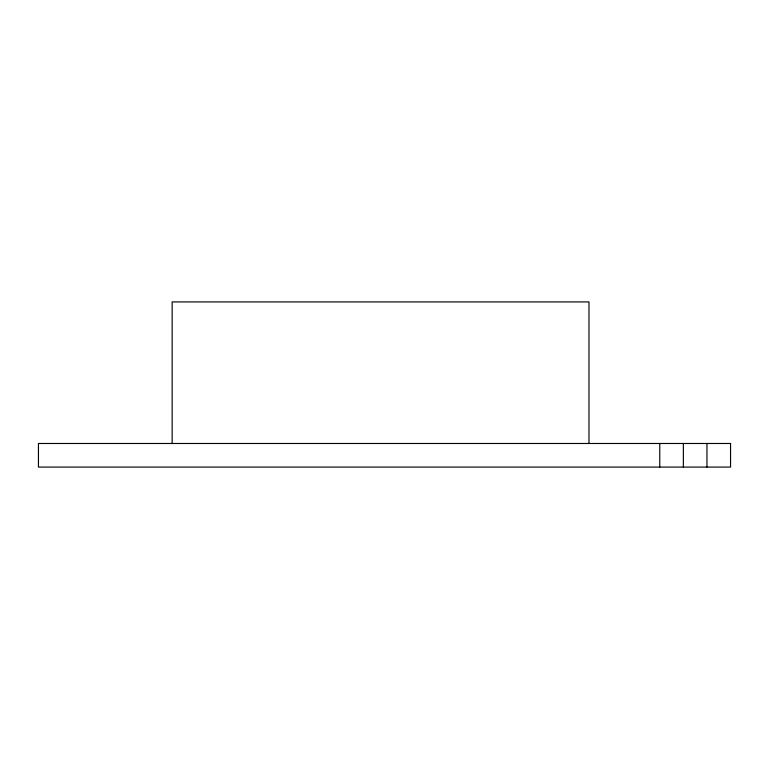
<?xml version="1.0" encoding="UTF-8"?>
<svg xmlns="http://www.w3.org/2000/svg" width="769" height="769" viewBox="0 0 769 769"><rect width="100%" height="100%" fill="white"/><g stroke="black" fill="none" stroke-linecap="round" stroke-linejoin="round"><path stroke-width="1.15" d="M706.951 443.482L706.951 467.081M683.362 443.482L683.362 467.081M659.764 443.482L659.764 467.081M588.987 443.482L588.987 301.919L172.15 301.919L172.15 443.482M730.55 443.482L38.45 443.482L38.45 467.081L730.55 467.081L730.55 443.482"/></g></svg>
